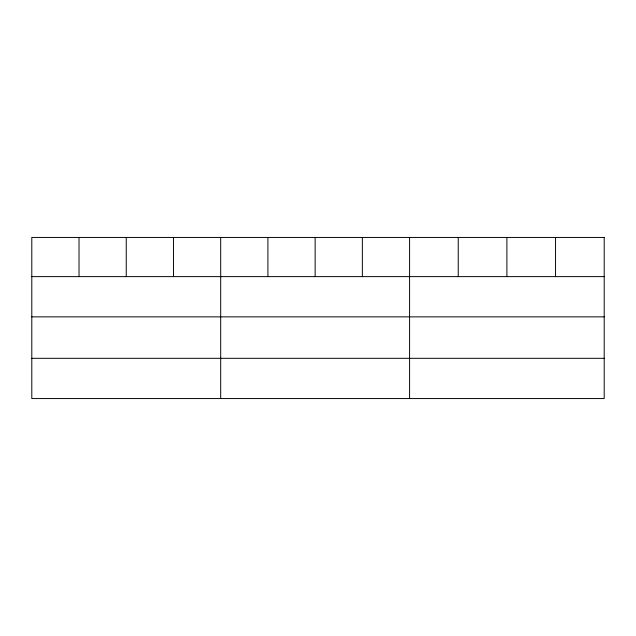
<?xml version="1.0" encoding="UTF-8"?>
<svg xmlns="http://www.w3.org/2000/svg" width="636" height="636" viewBox="0 0 636 636"><rect width="100%" height="100%" fill="white"/><g stroke="black" fill="none" stroke-linecap="round" stroke-linejoin="round"><path stroke-width="0.95" d="M31.8 276.62L604.2 276.62M31.8 316.863L604.2 316.863M31.8 358.314L604.2 358.314M555.546 237.443L555.546 276.62M506.892 237.443L506.892 276.62M458.238 237.443L458.238 276.62M409.584 237.443L409.584 398.557M362.361 237.443L362.361 276.62M315.138 237.443L315.138 276.62M267.915 237.443L267.915 276.62M220.692 237.443L220.692 398.557M173.469 237.443L173.469 276.62M126.246 237.443L126.246 276.62M79.023 237.443L79.023 276.62M604.2 237.443L31.8 237.443L31.8 398.557L604.2 398.557L604.2 237.443"/></g></svg>
